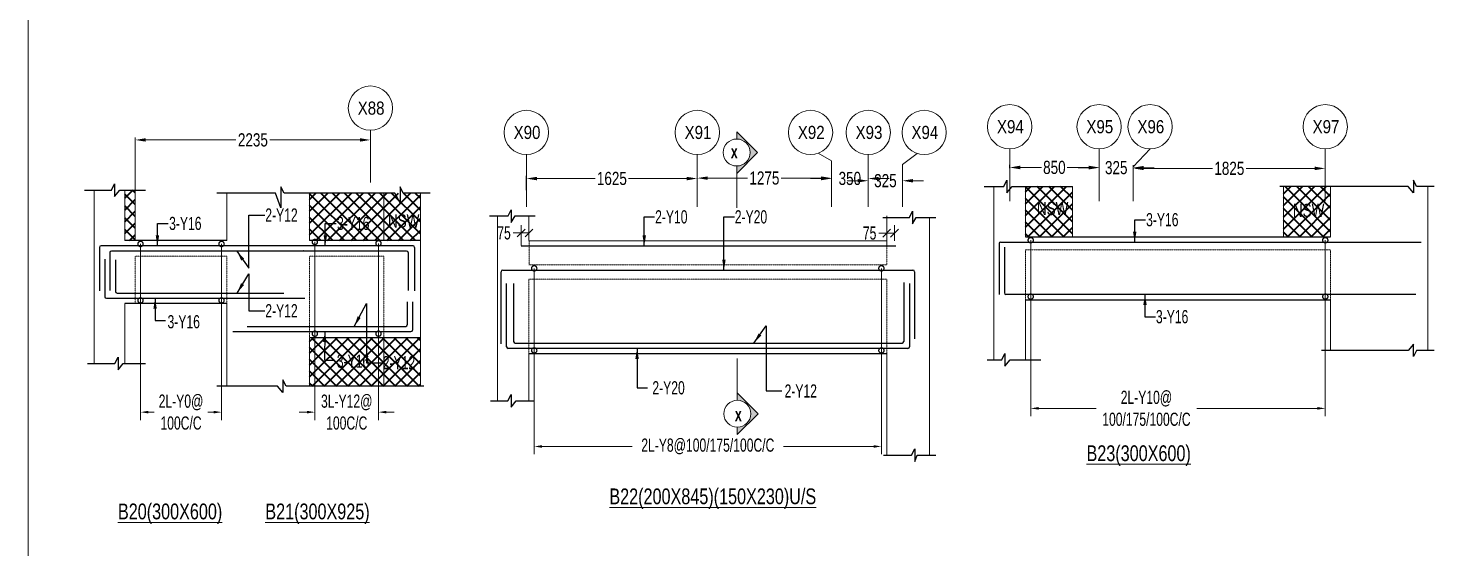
# Model space of a CAD drawing. Header units: millimetres. Extents: x -2697 to 288508, y -1308 to 60928.
# Drawn here: x -2697 to 10747, y 12821 to 17765 of the extents above; entities that cross this region are included whole.
import ezdxf
from ezdxf.enums import TextEntityAlignment as Align

# ---------------------------------------------------------------- set-up
doc = ezdxf.new("R2010")
doc.units = ezdxf.units.MM
doc.header["$LTSCALE"] = 100
for name, pattern in [('ACAD_ISO04W100', [30, 24, -3, 0, -3]), ('CONTINOUS', [0]), ('CONTINU', [0]), ('HIDDEN', [0.375, 0.25, -0.125])]:
    doc.linetypes.add(name, pattern=pattern)
doc.layers.get('Defpoints').update_dxf_attribs({"color": 1, "lineweight": 0})
for name, color, linetype in [('-S-ARROW', 253, 'Continuous'), ('-S-MISC', 8, 'Continuous'), ('-STR-BEAM', 7, 'CONTINU'), ('-STR-REINF', 3, 'Continuous'), ('-STR-TEXT', 6, 'Continuous'), ('rein', 3, 'Continuous')]:
    doc.layers.add(name, color=color, linetype=linetype)
for name, color, linetype, lineweight in [('-S-STIRUP', 11, 'Continuous', 9), ('-S-TEXT', 6, 'Continuous', 0), ('-STR-COLUMN', 5, 'HIDDEN', 13), ('-STR-RF-DIM', 252, 'CONTINOUS', 20), ('A-ANNO-GRID-LINE', 252, 'ACAD_ISO04W100', 20), ('A-ANNO-GRID-TEXT', 13, 'Continuous', 15), ('G-ANNO-SYMB', 8, 'CONTINOUS', 9), ('GRID DIM', 252, 'Continuous', 9), ('S-COL HATCH', 9, 'Continuous', 35), ('SEC TEXT', 9, 'Continuous', 18), ('SLAB LINE', 254, 'HIDDEN', 20)]:
    doc.layers.add(name, color=color, linetype=linetype, lineweight=lineweight)
doc.styles.add('BEAM-LS', font='romans.shx', dxfattribs={"width": 0.8})
doc.styles.add('Dim.s & Anno.(Misc.)', font='ARIALN.TTF')
doc.styles.add('SOBHA', font='swisscl.ttf', dxfattribs={"width": 0.9})
doc.styles.add('sobha.sed', font='swisscl.ttf')
doc.styles.add('Swis721 LtCn BT_B', font='', dxfattribs={"width": 0.9, "height": 250})
doc.styles.get('Swis721 LtCn BT_B').set_extended_font_data('Swis721 LtCn BT', bold=True)
doc.dimstyles.new('S-50', dxfattribs={"dimscale": 50, "dimtxt": 2.5, "dimasz": 2, "dimexe": 0.5, "dimexo": 0.25, "dimgap": 0.25, "dimtad": 0, "dimdec": 0, "dimrnd": 0.0005, "dimzin": 0, "dimdsep": 46, "dimtxsty": 'sobha.sed', "dimblk": 'OBLIQUE', "dimcen": 0.09, "dimclrd": 8, "dimclre": 8, "dimclrt": 6, "dimadec": 0, "dimazin": 0, "dimtfac": 1, "dimtdec": 0, "dimtofl": 0, "dimtmove": 2, "dimatfit": 3, "dimfxl": 0.18, "dimtolj": 1, "dimtzin": 0, "dimlwd": -1, "dimlwe": -1, "dimarcsym": 0})
doc.dimstyles.new('S-DIM50', dxfattribs={"dimscale": 50, "dimtxt": 2.5, "dimasz": 1.5, "dimexe": 1.5, "dimexo": 1, "dimgap": 0.5, "dimtad": 0, "dimdec": 0, "dimzin": 0, "dimdsep": 46, "dimtxsty": 'SOBHA', "dimcen": 0.09, "dimclrd": 256, "dimclre": 256, "dimclrt": 6, "dimadec": 5, "dimazin": 0, "dimtfac": 1, "dimtdec": 0, "dimtofl": 0, "dimtmove": 0, "dimatfit": 3, "dimfxl": 0.18, "dimtolj": 1, "dimtzin": 0, "dimlwd": -1, "dimlwe": -1, "dimarcsym": 0})
doc.dimstyles.new('STIRUP', dxfattribs={"dimscale": 50, "dimtxt": 2.5, "dimasz": 2.2, "dimexe": 0, "dimexo": 0, "dimgap": 0.5, "dimtad": 0, "dimdec": 0, "dimzin": 0, "dimdsep": 46, "dimtxsty": 'BEAM-LS', "dimblk": 'DOTSMALL', "dimcen": 0.09, "dimclrd": 256, "dimclre": 256, "dimclrt": 256, "dimadec": 5, "dimazin": 0, "dimtfac": 1, "dimtdec": 0, "dimtofl": 0, "dimtmove": 0, "dimatfit": 3, "dimldrblk": 'DOTSMALL', "dimfxl": 0, "dimfxlon": 1, "dimtolj": 1, "dimtzin": 0, "dimlwd": -1, "dimlwe": -1, "dimarcsym": 0})

# ---------------------------------------------------------------- blocks, each defined once
blk = doc.blocks.new('_Oblique')
at = {"color": 0, "linetype": 'ByBlock', "lineweight": -2}
blk.add_line((-0.5, -0.5), (0.5, 0.5), dxfattribs=at)
blk = doc.blocks.new('*D362')
at = {"layer": '-STR-RF-DIM', "transparency": 16777216}
for p, q in [((-1630, 15232), (-1630, 14036)), ((-860, 15187), (-860, 14036)), ((-1555, 14111), (-1501, 14111)), ((-935, 14111), (-989, 14111))]:
    blk.add_line(p, q, dxfattribs=at)
for points in [[(-1555, 14124), (-1555, 14099), (-1630, 14111)], [(-935, 14124), (-935, 14099), (-860, 14111)]]:
    blk.add_solid(points, dxfattribs=at)
at = {"layer": 'Defpoints', "color": 0, "transparency": 16777216}
for p in [(-1630, 15232, 178587), (-860, 15187, 0), (-860, 14111)]:
    blk.add_point(p, dxfattribs=at)
at = {"layer": '-STR-RF-DIM', "color": 6, "transparency": 16777216, "insert": (-1245, 14111), "char_height": 125, "attachment_point": 5, "style": 'SOBHA'}
blk.add_mtext('\\A1;2L-Y0@\\P100C/C', dxfattribs=at)
blk = doc.blocks.new('_DotSmall')
at = {"color": 0, "linetype": 'ByBlock', "const_width": 0.5}
blk.add_lwpolyline([(-0.0625, 0, 1), (0.0625, 0, 1)], format="xyb", close=True, dxfattribs=at)
blk = doc.blocks.new('*D363')
at = {"layer": '-S-STIRUP', "ltscale": 100, "transparency": 16777216}
blk.add_line((-1630, 15175), (-1630, 15712), dxfattribs=at)
at = {"layer": 'Defpoints', "color": 0, "linetype": 'CONTINU', "ltscale": 100, "transparency": 16777216}
for p in [(-1630, 15712), (-1630, 15712), (-1630, 15175)]:
    blk.add_point(p, dxfattribs=at)
at = {"layer": '-S-STIRUP', "linetype": 'CONTINU', "ltscale": 100, "transparency": 16777216, "xscale": 100, "yscale": 100, "zscale": 100}
for p, rotation in [((-1630, 15712), 90), ((-1630, 15175), 270)]:
    blk.add_blockref('_DotSmall', p, dxfattribs=dict(at, rotation=rotation))
blk = doc.blocks.new('*D364')
at = {"layer": '-S-STIRUP', "ltscale": 100, "transparency": 16777216}
blk.add_line((-860, 15175), (-860, 15712), dxfattribs=at)
at = {"layer": 'Defpoints', "color": 0, "linetype": 'CONTINU', "ltscale": 100, "transparency": 16777216}
for p in [(-860, 15712), (-860, 15712), (-860, 15175)]:
    blk.add_point(p, dxfattribs=at)
at = {"layer": '-S-STIRUP', "linetype": 'CONTINU', "ltscale": 100, "transparency": 16777216, "xscale": 100, "yscale": 100, "zscale": 100}
for p, rotation in [((-860, 15712), 90), ((-860, 15175), 270)]:
    blk.add_blockref('_DotSmall', p, dxfattribs=dict(at, rotation=rotation))
blk = doc.blocks.new('*D365')
at = {"layer": '-S-STIRUP', "ltscale": 100, "transparency": 16777216}
blk.add_line((632, 14858), (632, 15718), dxfattribs=at)
at = {"layer": 'Defpoints', "color": 0, "linetype": 'CONTINU', "ltscale": 100, "transparency": 16777216}
for p in [(632, 15718), (632, 15718), (632, 14858)]:
    blk.add_point(p, dxfattribs=at)
at = {"layer": '-S-STIRUP', "linetype": 'CONTINU', "ltscale": 100, "transparency": 16777216, "xscale": 100, "yscale": 100, "zscale": 100}
for p, rotation in [((632, 15718), 90), ((632, 14858), 270)]:
    blk.add_blockref('_DotSmall', p, dxfattribs=dict(at, rotation=rotation))
blk = doc.blocks.new('*D366')
at = {"layer": '-S-STIRUP', "ltscale": 100, "transparency": 16777216}
blk.add_line((27, 14858), (27, 15731), dxfattribs=at)
at = {"layer": 'Defpoints', "color": 0, "linetype": 'CONTINU', "ltscale": 100, "transparency": 16777216}
for p in [(27, 15731), (27, 15731), (27, 14858)]:
    blk.add_point(p, dxfattribs=at)
at = {"layer": '-S-STIRUP', "linetype": 'CONTINU', "ltscale": 100, "transparency": 16777216, "xscale": 100, "yscale": 100, "zscale": 100}
for p, rotation in [((27, 15731), 90), ((27, 14858), 270)]:
    blk.add_blockref('_DotSmall', p, dxfattribs=dict(at, rotation=rotation))
blk = doc.blocks.new('*D367')
at = {"layer": '-STR-RF-DIM', "transparency": 16777216}
for p, q in [((27, 15232), (27, 14036)), ((632, 15221), (632, 14036)), ((-48, 14111), (-123, 14111)), ((707, 14111), (782, 14111))]:
    blk.add_line(p, q, dxfattribs=at)
for points in [[(-48, 14124), (-48, 14099), (27, 14111)], [(707, 14124), (707, 14099), (632, 14111)]]:
    blk.add_solid(points, dxfattribs=at)
at = {"layer": 'Defpoints', "color": 0, "transparency": 16777216}
for p in [(27, 15232, 178587), (632, 15221, -178587), (632, 14111)]:
    blk.add_point(p, dxfattribs=at)
at = {"layer": '-STR-RF-DIM', "color": 6, "transparency": 16777216, "insert": (330, 14111), "char_height": 125, "attachment_point": 5, "style": 'SOBHA'}
blk.add_mtext('\\A1;3L-Y12@\\P100C/C', dxfattribs=at)
blk = doc.blocks.new('*D381')
at = {"layer": '-S-STIRUP', "ltscale": 100, "transparency": 16777216}
blk.add_line((5412, 14699), (5412, 15480), dxfattribs=at)
at = {"layer": 'Defpoints', "color": 0, "linetype": 'CONTINU', "ltscale": 100, "transparency": 16777216}
for p in [(5412, 15480, 0), (5412, 15480), (5412, 14699, 0)]:
    blk.add_point(p, dxfattribs=at)
at = {"layer": '-S-STIRUP', "linetype": 'CONTINU', "ltscale": 100, "transparency": 16777216, "xscale": 100, "yscale": 100, "zscale": 100}
for p, rotation in [((5412, 15480), 90), ((5412, 14699), 270)]:
    blk.add_blockref('_DotSmall', p, dxfattribs=dict(at, rotation=rotation))
blk = doc.blocks.new('*D382')
at = {"layer": '-S-STIRUP', "ltscale": 100, "transparency": 16777216}
blk.add_line((2112, 14699), (2112, 15480), dxfattribs=at)
at = {"layer": 'Defpoints', "color": 0, "linetype": 'CONTINU', "ltscale": 100, "transparency": 16777216}
for p in [(2112, 15480, 0), (2112, 15480), (2112, 14699, 0)]:
    blk.add_point(p, dxfattribs=at)
at = {"layer": '-S-STIRUP', "linetype": 'CONTINU', "ltscale": 100, "transparency": 16777216, "xscale": 100, "yscale": 100, "zscale": 100}
for p, rotation in [((2112, 15480), 90), ((2112, 14699), 270)]:
    blk.add_blockref('_DotSmall', p, dxfattribs=dict(at, rotation=rotation))
blk = doc.blocks.new('*D383')
at = {"layer": '-STR-RF-DIM', "transparency": 16777216}
for p, q in [((2112, 14699), (2112, 13710)), ((5412, 14718), (5412, 13710)), ((2187, 13785), (3043, 13785)), ((5337, 13785), (4482, 13785))]:
    blk.add_line(p, q, dxfattribs=at)
for points in [[(2187, 13797), (2187, 13772), (2112, 13785)], [(5337, 13797), (5337, 13772), (5412, 13785)]]:
    blk.add_solid(points, dxfattribs=at)
at = {"layer": 'Defpoints', "color": 0, "transparency": 16777216}
for p in [(2112, 14699, 0), (5412, 14718, 0), (2112, 13785)]:
    blk.add_point(p, dxfattribs=at)
at = {"layer": '-STR-RF-DIM', "color": 6, "transparency": 16777216, "insert": (3762, 13785), "char_height": 125, "attachment_point": 5, "style": 'SOBHA'}
blk.add_mtext('\\A1;2L-Y8@100/175/100C/C', dxfattribs=at)
blk = doc.blocks.new('*D384')
at = {"layer": '-STR-RF-DIM', "transparency": 16777216}
for p, q in [((6831, 15223), (6831, 14072)), ((9631, 15268), (9631, 14072)), ((6906, 14147), (7452, 14147)), ((9556, 14147), (8410, 14147))]:
    blk.add_line(p, q, dxfattribs=at)
for points in [[(6906, 14160), (6906, 14135), (6831, 14147)], [(9556, 14160), (9556, 14135), (9631, 14147)]]:
    blk.add_solid(points, dxfattribs=at)
at = {"layer": 'Defpoints', "color": 0, "transparency": 16777216}
for p in [(6831, 15223, 0), (9631, 15268, 178587), (6831, 14147)]:
    blk.add_point(p, dxfattribs=at)
at = {"layer": '-STR-RF-DIM', "color": 6, "transparency": 16777216, "insert": (7931, 14147), "char_height": 125, "attachment_point": 5, "style": 'SOBHA'}
blk.add_mtext('\\A1;2L-Y10@\\P100/175/100C/C', dxfattribs=at)
blk = doc.blocks.new('*D385')
at = {"layer": '-S-STIRUP', "ltscale": 100, "transparency": 16777216}
blk.add_line((9631, 15211), (9631, 15748), dxfattribs=at)
at = {"layer": 'Defpoints', "color": 0, "linetype": 'CONTINU', "ltscale": 100, "transparency": 16777216}
for p in [(9631, 15748), (9631, 15748), (9631, 15211)]:
    blk.add_point(p, dxfattribs=at)
at = {"layer": '-S-STIRUP', "linetype": 'CONTINU', "ltscale": 100, "transparency": 16777216, "xscale": 100, "yscale": 100, "zscale": 100}
for p, rotation in [((9631, 15748), 90), ((9631, 15211), 270)]:
    blk.add_blockref('_DotSmall', p, dxfattribs=dict(at, rotation=rotation))
blk = doc.blocks.new('*D386')
at = {"layer": '-S-STIRUP', "ltscale": 100, "transparency": 16777216}
blk.add_line((6831, 15211), (6831, 15748), dxfattribs=at)
at = {"layer": 'Defpoints', "color": 0, "linetype": 'CONTINU', "ltscale": 100, "transparency": 16777216}
for p in [(6831, 15748), (6831, 15748), (6831, 15211)]:
    blk.add_point(p, dxfattribs=at)
at = {"layer": '-S-STIRUP', "linetype": 'CONTINU', "ltscale": 100, "transparency": 16777216, "xscale": 100, "yscale": 100, "zscale": 100}
for p, rotation in [((6831, 15748), 90), ((6831, 15211), 270)]:
    blk.add_blockref('_DotSmall', p, dxfattribs=dict(at, rotation=rotation))
blk = doc.blocks.new('A-SYMB_Grid')
blk.add_circle((0, 0), 4.21)
at = {"style": 'Dim.s & Anno.(Misc.)'}
blk.add_attdef('GRID', text='', height=3, dxfattribs=at).set_placement((0, 0), align=Align.MIDDLE_CENTER)
blk = doc.blocks.new('*D232')
at = {"layer": 'Defpoints', "color": 0, "transparency": 16777216}
for p in [(555, 16702), (555, 16545), (-1680, 16053)]:
    blk.add_point(p, dxfattribs=at)
at = {"layer": 'GRID DIM', "transparency": 16777216}
for p, q in [((-1680, 16065), (-1680, 16727)), ((-1580, 16702), (-723, 16702)), ((455, 16702), (-402, 16702)), ((555, 16558), (555, 16727))]:
    blk.add_line(p, q, dxfattribs=at)
for points in [[(-1580, 16719), (-1580, 16686), (-1680, 16702)], [(455, 16719), (455, 16686), (555, 16702)]]:
    blk.add_solid(points, dxfattribs=at)
at = {"layer": 'GRID DIM', "color": 13, "transparency": 16777216, "insert": (-562, 16702), "char_height": 125, "attachment_point": 5, "style": 'sobha.sed'}
blk.add_mtext('\\A1;2235', dxfattribs=at)
blk = doc.blocks.new('*D238')
at = {"layer": 'Defpoints', "color": 0, "transparency": 16777216}
for p in [(3662, 16335), (2037, 16211, 0), (3662, 16211, 0)]:
    blk.add_point(p, dxfattribs=at)
at = {"layer": 'GRID DIM', "transparency": 16777216}
for p, q in [((2037, 16223), (2037, 16360)), ((2137, 16335), (2690, 16335)), ((3562, 16335), (3009, 16335)), ((3662, 16223), (3662, 16360))]:
    blk.add_line(p, q, dxfattribs=at)
for points in [[(2137, 16351), (2137, 16318), (2037, 16335)], [(3562, 16351), (3562, 16318), (3662, 16335)]]:
    blk.add_solid(points, dxfattribs=at)
at = {"layer": 'GRID DIM', "color": 13, "transparency": 16777216, "insert": (2850, 16335), "char_height": 125, "attachment_point": 5, "style": 'sobha.sed'}
blk.add_mtext('\\A1;1625', dxfattribs=at)
blk = doc.blocks.new('*D239')
at = {"layer": 'Defpoints', "color": 0, "transparency": 16777216}
for p in [(4937, 16339), (3662, 16159, 0), (4937, 16159, 0)]:
    blk.add_point(p, dxfattribs=at)
at = {"layer": 'GRID DIM', "transparency": 16777216}
for p, q in [((3662, 16171), (3662, 16364)), ((3762, 16339), (4140, 16339)), ((4837, 16339), (4459, 16339)), ((4937, 16171), (4937, 16364))]:
    blk.add_line(p, q, dxfattribs=at)
for points in [[(3762, 16355), (3762, 16322), (3662, 16339)], [(4837, 16355), (4837, 16322), (4937, 16339)]]:
    blk.add_solid(points, dxfattribs=at)
at = {"layer": 'GRID DIM', "color": 13, "transparency": 16777216, "insert": (4300, 16339), "char_height": 125, "attachment_point": 5, "style": 'sobha.sed'}
blk.add_mtext('\\A1;1275', dxfattribs=at)
blk = doc.blocks.new('*D240')
at = {"layer": 'Defpoints', "color": 0, "transparency": 16777216}
for p in [(5287, 16335), (4937, 16196), (5287, 16196, 0)]:
    blk.add_point(p, dxfattribs=at)
at = {"layer": 'GRID DIM', "transparency": 16777216}
for p, q in [((4837, 16335), (4737, 16335)), ((4937, 16209), (4937, 16360)), ((5287, 16209), (5287, 16360)), ((5387, 16335), (5487, 16335))]:
    blk.add_line(p, q, dxfattribs=at)
for points in [[(4837, 16351), (4837, 16318), (4937, 16335)], [(5387, 16351), (5387, 16318), (5287, 16335)]]:
    blk.add_solid(points, dxfattribs=at)
at = {"layer": 'GRID DIM', "color": 13, "transparency": 16777216, "insert": (5112, 16335), "char_height": 125, "attachment_point": 5, "style": 'sobha.sed'}
blk.add_mtext('\\A1;350', dxfattribs=at)
blk = doc.blocks.new('*D241')
at = {"layer": 'Defpoints', "color": 0, "transparency": 16777216}
for p in [(5612, 16314), (5287, 16234), (5612, 16201, 0)]:
    blk.add_point(p, dxfattribs=at)
at = {"layer": 'GRID DIM', "transparency": 16777216}
for p, q in [((5187, 16314), (5087, 16314)), ((5287, 16246), (5287, 16339)), ((5612, 16214), (5612, 16339)), ((5712, 16314), (5812, 16314))]:
    blk.add_line(p, q, dxfattribs=at)
for points in [[(5187, 16330), (5187, 16297), (5287, 16314)], [(5712, 16330), (5712, 16297), (5612, 16314)]]:
    blk.add_solid(points, dxfattribs=at)
at = {"layer": 'GRID DIM', "color": 13, "transparency": 16777216, "insert": (5450, 16314), "char_height": 125, "attachment_point": 5, "style": 'sobha.sed'}
blk.add_mtext('\\A1;325', dxfattribs=at)
blk = doc.blocks.new('*D242')
at = {"layer": 'Defpoints', "color": 0, "transparency": 16777216}
for p in [(6631, 16420, 0), (7481, 16440), (7481, 16420, 0)]:
    blk.add_point(p, dxfattribs=at)
at = {"layer": 'GRID DIM', "transparency": 16777216}
for p, q in [((6631, 16433), (6631, 16465)), ((6731, 16440), (6934, 16440)), ((7381, 16440), (7178, 16440)), ((7481, 16433), (7481, 16465))]:
    blk.add_line(p, q, dxfattribs=at)
for points in [[(6731, 16457), (6731, 16423), (6631, 16440)], [(7381, 16457), (7381, 16423), (7481, 16440)]]:
    blk.add_solid(points, dxfattribs=at)
at = {"layer": 'GRID DIM', "color": 13, "transparency": 16777216, "insert": (7056, 16440), "char_height": 125, "attachment_point": 5, "style": 'sobha.sed'}
blk.add_mtext('\\A1;850', dxfattribs=at)
blk = doc.blocks.new('*D243')
at = {"layer": 'Defpoints', "color": 0, "transparency": 16777216}
for p in [(7481, 16420, 0), (7806, 16438), (7806, 16420, 0)]:
    blk.add_point(p, dxfattribs=at)
at = {"layer": 'GRID DIM', "transparency": 16777216}
for p, q in [((7381, 16438), (7281, 16438)), ((7481, 16433), (7481, 16463)), ((7806, 16433), (7806, 16463)), ((7906, 16438), (8006, 16438))]:
    blk.add_line(p, q, dxfattribs=at)
for points in [[(7381, 16455), (7381, 16421), (7481, 16438)], [(7906, 16455), (7906, 16421), (7806, 16438)]]:
    blk.add_solid(points, dxfattribs=at)
at = {"layer": 'GRID DIM', "color": 13, "transparency": 16777216, "insert": (7644, 16438), "char_height": 125, "attachment_point": 5, "style": 'sobha.sed'}
blk.add_mtext('\\A1;325', dxfattribs=at)
blk = doc.blocks.new('*D244')
at = {"layer": 'Defpoints', "color": 0, "transparency": 16777216}
for p in [(7806, 16420, 0), (9631, 16431), (9631, 16420, 0)]:
    blk.add_point(p, dxfattribs=at)
at = {"layer": 'GRID DIM', "transparency": 16777216}
for p, q in [((7806, 16433), (7806, 16456)), ((7906, 16431), (8559, 16431)), ((9531, 16431), (8878, 16431)), ((9631, 16433), (9631, 16456))]:
    blk.add_line(p, q, dxfattribs=at)
for points in [[(7906, 16448), (7906, 16415), (7806, 16431)], [(9531, 16448), (9531, 16415), (9631, 16431)]]:
    blk.add_solid(points, dxfattribs=at)
at = {"layer": 'GRID DIM', "color": 13, "transparency": 16777216, "insert": (8719, 16431), "char_height": 125, "attachment_point": 5, "style": 'sobha.sed'}
blk.add_mtext('\\A1;1825', dxfattribs=at)
blk = doc.blocks.new('*D332')
at = {"layer": '-STR-RF-DIM', "transparency": 16777216}
for p, q in [((1987, 15696), (1987, 15892)), ((2062, 15746), (2062, 15892)), ((1987, 15817), (1912, 15817)), ((2062, 15817), (1987, 15817))]:
    blk.add_line(p, q, dxfattribs=at)
at = {"layer": 'Defpoints', "color": 0, "transparency": 16777216}
for p in [(1987, 15817), (2062, 15746, 0), (1987, 15696, 0)]:
    blk.add_point(p, dxfattribs=at)
at = {"layer": '-STR-RF-DIM', "transparency": 16777216, "xscale": 75, "yscale": 75, "zscale": 75, "rotation": 180}
blk.add_blockref('_Oblique', (1987, 15817), dxfattribs=at)
at = {"layer": '-STR-RF-DIM', "transparency": 16777216, "xscale": 75, "yscale": 75, "zscale": 75}
blk.add_blockref('_Oblique', (2062, 15817), dxfattribs=at)
at = {"layer": '-STR-RF-DIM', "color": 6, "transparency": 16777216, "insert": (1825, 15817), "char_height": 125, "attachment_point": 5, "style": 'SOBHA'}
blk.add_mtext('\\A1;75', dxfattribs=at)
blk = doc.blocks.new('*D333')
at = {"layer": '-STR-RF-DIM', "transparency": 16777216}
for p, q in [((5462, 15693), (5462, 15890)), ((5537, 15743), (5537, 15890)), ((5462, 15815), (5387, 15815)), ((5537, 15815), (5462, 15815))]:
    blk.add_line(p, q, dxfattribs=at)
at = {"layer": 'Defpoints', "color": 0, "transparency": 16777216}
for p in [(5462, 15815), (5537, 15743, 0), (5462, 15693, 0)]:
    blk.add_point(p, dxfattribs=at)
at = {"layer": '-STR-RF-DIM', "transparency": 16777216, "xscale": 75, "yscale": 75, "zscale": 75, "rotation": 180}
blk.add_blockref('_Oblique', (5462, 15815), dxfattribs=at)
at = {"layer": '-STR-RF-DIM', "transparency": 16777216, "xscale": 75, "yscale": 75, "zscale": 75}
blk.add_blockref('_Oblique', (5537, 15815), dxfattribs=at)
at = {"layer": '-STR-RF-DIM', "color": 6, "transparency": 16777216, "insert": (5300, 15815), "char_height": 125, "attachment_point": 5, "style": 'SOBHA'}
blk.add_mtext('\\A1;75', dxfattribs=at)
blk = doc.blocks.new('Detail View - M_Section Head - Structural Type 1-785420-STILT FLOOR FRAMING PLAN')
at = {"layer": 'G-ANNO-SYMB'}
h = blk.add_hatch(color=9, dxfattribs=at)
edge = h.paths.add_edge_path(flags=0)
edge.add_line((-8.5, 0), (-9.86, 0))
edge.add_line((-9.86, 0), (-5.99, 3.87))
edge.add_line((-5.99, 3.87), (-2.12, 0))
edge.add_line((-2.12, 0), (-3.5, 0))
edge.add_arc((-6, 0), 2.5, 360, 540)
for p, q in [((-5.99, 3.87), (-9.86, 0)), ((-5.99, 3.87), (-2.12, 0)), ((-8.5, 0), (-9.86, 0)), ((-3.5, 0), (-2.12, 0))]:
    blk.add_line(p, q, dxfattribs=at)
at = {"layer": 'G-ANNO-SYMB', "color": 5}
for p, q in [((-5.99, 3.87), (-9.86, 0)), ((-2.12, 0), (-5.99, 3.87)), ((-9.86, 0), (-8.5, 0)), ((-3.5, 0), (4.24, 0)), ((-3.5, 0), (-2.12, 0))]:
    blk.add_line(p, q, dxfattribs=at)
at = {"layer": 'G-ANNO-SYMB'}
blk.add_arc((-6, 0), 2.5, 360, 180, dxfattribs=at)
at = {"layer": 'G-ANNO-SYMB', "color": 5}
for start, end in [(360, 180), (180, 360)]:
    blk.add_arc((-6, 0), 2.5, start, end, dxfattribs=at)

msp = doc.modelspace()

# ---------------------------------------------------------------- hatches: boundary and pattern name
at = {"layer": 'S-COL HATCH'}
h = msp.add_hatch(dxfattribs=at)
h.set_pattern_fill('ANSI37', color=8, scale=25)
h.set_pattern_definition([(45, (137545.844, 2472.12), (-56.1266, 56.1266), []), (135, (137545.844, 2472.12), (-56.1266, -56.1266), [])])
h.paths.add_polyline_path([(-1680.01, 15744.9), (-1780.01, 15744.9), (-1780.01, 16223.99), (-1680.01, 16223.99)])
h = msp.add_hatch(dxfattribs=at)
h.set_pattern_fill('ANSI37', color=8, scale=25)
h.set_pattern_definition([(45, (-79414.8, -128812.99), (-56.1266, 56.1266), []), (135, (-79414.8, -128812.99), (-56.1266, -56.1266), [])])
h.paths.add_polyline_path([(-22.51, 15744.9), (1029.99, 15744.9), (1029.99, 16195.39), (-22.51, 16195.39)])
h = msp.add_hatch(dxfattribs=at)
h.set_pattern_fill('ANSI37', color=8, scale=25)
h.set_pattern_definition([(45, (-82659.94, -200191.604), (-56.1266, 56.1266), []), (135, (-82659.94, -200191.604), (-56.1266, -56.1266), [])])
h.paths.add_polyline_path([(6781.09, 16259.66), (7228.59, 16259.66), (7228.59, 15780.56), (6781.09, 15780.56)])
h.paths.add_polyline_path([(9681.09, 16259.66), (9233.59, 16259.66), (9233.59, 15780.56), (9681.09, 15780.56)])
h.paths.add_polyline_path([(9681.09, 14699.25), (9681.09, 15178.35)])
h.paths.add_polyline_path([(6781.09, 14610.16), (6781.09, 15178.35)])
h = msp.add_hatch(dxfattribs=at)
h.set_pattern_fill('ANSI37', color=8, scale=25)
h.set_pattern_definition([(45, (137545.844, 2712.12), (-56.1266, 56.1266), []), (135, (137545.844, 2712.12), (-56.1266, -56.1266), [])])
h.paths.add_polyline_path([(-1780.01, 15144.9), (-1780.01, 14573.99)])
h = msp.add_hatch(dxfattribs=at)
h.set_pattern_fill('ANSI37', color=8, scale=25)
h.set_pattern_definition([(45, (-79414.8, -128592.99), (-56.1266, 56.1266), []), (135, (-79414.8, -128592.99), (-56.1266, -56.1266), [])])
h.paths.add_polyline_path([(-22.51, 14819.9), (1029.99, 14819.9), (1029.99, 14359.25), (-22.51, 14359.25)])

# ---------------------------------------------------------------- linework, layer by layer
at = {"layer": '-S-MISC', "linetype": 'ByBlock', "ltscale": 1000, "elevation": 0}
for points in [[(-2163.82, 16223.99), (-1907.35, 16223.99), (-1876.48, 16283.65), (-1876.48, 16163.49), (-1826.63, 16223.99), (-1584.16, 16223.99)], [(10665.93, 16259.66), (10499.46, 16259.66), (10468.6, 16319.32), (10468.6, 16199.15), (10418.75, 16259.66), (9199.62, 16259.66)], [(686.63, 16195.39), (-265.53, 16195.39), (-296.4, 16255.05), (-296.4, 16054.79), (-346.25, 16195.39), (-905.9, 16195.39)], [(1123.8, 16195.39), (867.33, 16195.39), (836.47, 16255.05), (836.47, 16102.15), (786.61, 16195.39), (586.65, 16195.39)], [(1687.66, 15978.39), (1863.23, 15978.39), (1894.09, 16038.05), (1894.09, 15917.88), (1929.94, 15978.39), (2120.95, 15978.39)], [(5425.55, 15965.06), (5678.23, 15965.06), (5709.1, 16024.72), (5709.1, 15904.56), (5742.66, 15965.06), (5930.41, 15965.06)], [(10665.93, 14699.25), (10499.46, 14699.25), (10468.6, 14639.59), (10468.6, 14759.76), (10418.75, 14699.25), (9595.88, 14699.25)], [(-2132.58, 14573.99), (-1874.51, 14573.99), (-1843.64, 14633.65), (-1843.64, 14513.49), (-1793.79, 14573.99), (-1584.16, 14573.99)], [(1063.84, 14359.25), (-246.47, 14359.25), (-277.34, 14418.91), (-277.34, 14298.75), (-327.19, 14359.25), (-905.9, 14359.25)], [(1697.66, 14218.39), (1861.24, 14218.39), (1892.1, 14278.05), (1892.1, 14157.88), (1941.95, 14218.39), (2111.22, 14218.39)], [(5433.32, 13701.06), (5698.14, 13701.06), (5729.01, 13760.72), (5729.01, 13640.55), (5751.87, 13702.61), (5930.41, 13701.06)]]:
    msp.add_lwpolyline(points, dxfattribs=at)
at = {"layer": '-S-MISC', "linetype": 'ByBlock', "ltscale": 1000}
for points in [[(6387.29, 16259.66), (6574.12, 16259.66), (6604.99, 16319.32), (6604.99, 16199.15), (6654.84, 16259.66), (7228.59, 16259.66)], [(6418.52, 14610.16), (6555.05, 14610.16), (6585.92, 14669.82), (6585.92, 14549.65), (6635.77, 14610.16), (6927.25, 14610.16)]]:
    msp.add_lwpolyline(points, dxfattribs=at)
at = {"layer": '-STR-BEAM'}
for p, q in [((-810.06, 15744.9, 0), (-1780.01, 15744.9, 0)), ((2062.16, 15745.89, 0), (5462.16, 15743.39, 0)), ((6781.09, 15780.56), (9681.09, 15780.56, 0)), ((-810.06, 15144.9, 0), (-1780.01, 15144.9, 0)), ((6781.09, 15181.06), (9681.09, 15181.06, 0)), ((2062.16, 14668.39, 0), (5462.16, 14668.39, 0))]:
    msp.add_line(p, q, dxfattribs=at)
at = {"layer": '-STR-COLUMN', "linetype": 'Continuous', "ltscale": 10}
for p, q in [((-2070.01, 16223.99, 0), (-2070.01, 14573.99, 0)), ((-1780.01, 15744.9, 0), (-1780.01, 16223.99, 0)), ((-1680.01, 16223.99, 0), (-1680.01, 15744.9, 0)), ((-810.06, 16195.39, 0), (-810.06, 15744.9, 0)), ((-22.51, 16195.39, 0), (-22.51, 15744.9, 0)), ((682.49, 16195.39, 0), (682.49, 15744.9, 0)), ((1029.99, 16195.39, 0), (1029.99, 14359.25, 0)), ((6481.09, 16259.66), (6481.09, 14610.16)), ((6781.09, 16259.66), (6781.09, 15780.56)), ((7228.59, 16259.66), (7228.59, 15780.56)), ((9233.59, 16259.66), (9233.59, 15780.56)), ((9681.09, 16259.66), (9681.09, 15780.56)), ((10606.09, 16259.66), (10606.09, 14699.25, 0)), ((1762.16, 14218.39, 0), (1762.16, 15978.39, 0)), ((2062.16, 15978.39, 0), (2062.16, 15745.89, 0)), ((5462.16, 15978.39, 0), (5462.33, 15743.39, 0)), ((5868.66, 15965.06, 0), (5868.66, 13701.06, 0)), ((-1780.01, 15144.9, 0), (-1780.01, 14573.99, 0)), ((-810.06, 15144.9, 0), (-810.06, 14359.25, 0)), ((6781.09, 15181.06), (6781.09, 14610.16)), ((9681.09, 15181.06), (9681.09, 14699.25, 0)), ((9681.09, 14699.25, 0), (9681.09, 15178.35, 0)), ((-22.51, 14819.9, 0), (-22.51, 14359.25, 0)), ((682.49, 14827.4, 0), (682.49, 14359.25, 0)), ((2062.16, 14668.39, 0), (2062.16, 14218.39, 0)), ((5462.16, 14668.39, 0), (5462.16, 13701.06, 0))]:
    msp.add_line(p, q, dxfattribs=at)
at = {"layer": '-STR-REINF', "ltscale": 10}
for p, q in [((6546.09, 15730.56, 0), (10541.09, 15730.56)), ((-2020.01, 15679.9, 0), (-2020.01, 15267.43, 0)), ((-113.86, 15694.9, 0), (-2005.01, 15694.9, 0)), ((-1922.35, 15629.9, 0), (-1922.35, 15270.23, 0)), ((899.5, 15644.9, 0), (-1907.35, 15644.9, 0)), ((959.94, 15694.9, 0), (-742.78, 15694.9, 0)), ((-79.79, 15647.86, 0), (-84.48, 15647.87, 0)), ((914.5, 15629.9, 0), (914.5, 15270.23, 0)), ((974.94, 15679.9, 0), (974.94, 15267.43, 0)), ((1987.16, 15693.39, 0), (5550.12, 15693.39, 0)), ((6531.09, 15715.56), (6531.09, 15230.4)), ((6581.09, 15680.56), (6581.09, 15246.06)), ((-1970.01, 15568.66, 0), (-1970.01, 15209.9, 0)), ((-1867.67, 15560.15, 0), (-1867.67, 15259.9, 0)), ((1812.16, 15463.39, 0), (5712.16, 15463.39, 0)), ((1797.16, 14762.22, 0), (1797.16, 15448.39, 0)), ((1849.16, 14733.39, 0), (1849.16, 15335.97, 0)), ((1916.46, 15337.22, 0), (1916.46, 14783.39, 0)), ((5624.76, 15344.89, 0), (5624.76, 14783.39, 0)), ((5679, 15335.97, 0), (5679, 14733.39, 0)), ((5727.16, 15448.39, 0), (5727.16, 14809.03, 0)), ((-1955.01, 15194.9, 0), (-68.87, 15194.9, 0)), ((-1852.67, 15244.9, 0), (-268.87, 15244.9, 0)), ((10491.09, 15231.06), (6596.09, 15231.06, 0)), ((905.49, 15160.01, 0), (905.49, 14942.4, 0)), ((955.49, 15160.01, 0), (955.49, 14892.4, 0)), ((-615.07, 14927.4, 0), (890.49, 14927.4, 0)), ((-752.23, 14877.4, 0), (940.49, 14877.4, 0)), ((5664, 14718.39, 0), (1864.16, 14718.39, 0)), ((1931.46, 14768.39, 0), (5609.76, 14768.39, 0))]:
    msp.add_line(p, q, dxfattribs=at)
for centre, start, end in [((6546.09, 15715.56), 90, 180), ((-2005.01, 15679.9, 0), 90, 180), ((-1907.35, 15629.9, 0), 90, 180), ((899.5, 15629.9, 0), 0, 90), ((959.94, 15679.9, 0), 0, 90), ((-1955.01, 15209.9, 0), 180, 270), ((-1852.67, 15259.9, 0), 180, 270), ((6596.09, 15246.06), 180, 270), ((890.49, 14942.4, 0), 270, 0), ((940.49, 14892.4, 0), 270, 0)]:
    msp.add_arc(centre, 15, start, end, dxfattribs=at)
at = {"layer": '-STR-REINF', "ltscale": 10, "extrusion": (-3.51602e-09, 1.81718e-08, 1)}
msp.add_arc((1931.46, 14783.39, 0), 15, 180, 270, dxfattribs=at)
at = {"layer": '-STR-REINF', "ltscale": 10, "extrusion": (-3.51602e-09, 1.30438e-07, 1)}
msp.add_arc((5609.76, 14783.39, 0), 15, 270, 0, dxfattribs=at)
for p, q in [((1029.99, 15744.9, 0), (-22.51, 15744.9, 0)), ((1029.99, 14819.9, 0), (-22.51, 14819.9, 0))]:
    msp.add_line(p, q)
at = {"layer": 'A-ANNO-GRID-LINE', "ltscale": 40}
for p, q in [((555.02, 16794.57, 0), (555.02, 16295.73, 0)), ((2037.19, 16563.06, 0), (2037.19, 16064.22, 0)), ((3662.19, 16563.06, 0), (3662.19, 16064.22, 0)), ((4937.19, 16504.44, 0), (4809.41, 16575.44, 0)), ((5287.19, 16563.06, 0), (5287.19, 16064.22, 0)), ((5612.19, 16467.26, 0), (5752.18, 16573.71, 0)), ((6631.13, 16617.64), (6631.13, 16118.8)), ((7481.13, 16617.64), (7481.13, 16118.8)), ((7806.13, 16446.74), (7966.16, 16617.64)), ((9631.13, 16617.64), (9631.13, 16118.8)), ((4937.19, 16504.44, 0), (4937.19, 16064.22, 0)), ((5612.19, 16467.26, 0), (5612.19, 16064.22, 0)), ((7806.13, 16446.74), (7806.13, 16118.8))]:
    msp.add_line(p, q, dxfattribs=at)
at = {"layer": 'Defpoints', "color": 8}
msp.add_lwpolyline([(-2696.85, 31070.56), (32364.23, 31070.56), (32364.23, 3901.12), (-2696.85, 3901.12)], close=True, dxfattribs=at)
at = {"layer": 'Defpoints', "color": 1}
msp.add_lwpolyline([(-2696.85, 31070.56), (32364.23, 31070.56), (32364.23, 3901.12), (-2696.85, 3901.12)], close=True, dxfattribs=at)
at = {"layer": 'rein', "ltscale": 10}
for centre, start, end in [((1812.16, 15448.39, 0), 90, 180), ((5712.16, 15448.39, 0), 0, 90), ((1864.16, 14733.39, 0), 180, 270), ((5664, 14733.39, 0), 270, 0)]:
    msp.add_arc(centre, 15, start, end, dxfattribs=at)
at = {"layer": 'SLAB LINE', "color": 9, "linetype": 'HIDDEN', "ltscale": 0.1}
for p, q in [((-22.51, 16195.39, 0), (-22.51, 15744.9, 0)), ((682.49, 15744.9, 0), (-22.51, 15744.9, 0)), ((2062.39, 15745.89, 0), (2062.39, 15513.39, 0)), ((5462.38, 15743.39, 0), (5462.16, 15513.39, 0)), ((6781.09, 15655.56), (9681.09, 15655.56, 0)), ((6781.09, 15655.56), (6781.09, 15181.06)), ((9681.09, 15655.56, 0), (9681.09, 15181.06)), ((-810.06, 15594.9, 0), (-1680.01, 15594.9, 0)), ((-1680.01, 15594.9, 0), (-1680.01, 15144.9, 0)), ((-810.06, 15594.9, 0), (-810.06, 15144.9, 0)), ((-22.51, 15594.9, 0), (-22.51, 14819.9, 0)), ((682.49, 15594.9, 0), (-22.51, 15594.9, 0)), ((682.49, 15594.9, 0), (682.49, 14819.9, 0)), ((2062.16, 15513.39, 0), (5462.16, 15513.39, 0)), ((2062.16, 15378.39, 0), (5462.16, 15378.39, 0)), ((2062.16, 15378.39, 0), (2062.16, 14668.39, 0)), ((5462.16, 14668.39, 0), (5462.16, 15378.39, 0))]:
    msp.add_line(p, q, dxfattribs=at)

# ---------------------------------------------------------------- block references
at = {"layer": 'A-ANNO-GRID-TEXT'}
ref = msp.add_blockref('A-SYMB_Grid', (555.02, 17005.2, 0), dxfattribs=dict(at, xscale=-50, yscale=50, zscale=50))
ref.add_attrib('GRID', 'X88', dxfattribs={"layer": '0', "height": 125, "style": 'Dim.s & Anno.(Misc.)'}).set_placement((561.67, 17005.2, 0), align=Align.MIDDLE_CENTER)
ref = msp.add_blockref('A-SYMB_Grid', (2037.19, 16773.69, 0), dxfattribs=dict(at, xscale=-50, yscale=50, zscale=50))
ref.add_attrib('GRID', 'X90', dxfattribs={"layer": '0', "height": 125, "style": 'Dim.s & Anno.(Misc.)'}).set_placement((2043.84, 16773.69, 0), align=Align.MIDDLE_CENTER)
ref = msp.add_blockref('A-SYMB_Grid', (3662.19, 16773.69, 0), dxfattribs=dict(at, xscale=-50, yscale=50, zscale=50))
ref.add_attrib('GRID', 'X91', dxfattribs={"layer": '0', "height": 125, "style": 'Dim.s & Anno.(Misc.)'}).set_placement((3668.84, 16773.69, 0), align=Align.MIDDLE_CENTER)
ref = msp.add_blockref('A-SYMB_Grid', (4738.28, 16773.69, 0), dxfattribs=dict(at, xscale=-50, yscale=50, zscale=50))
ref.add_attrib('GRID', 'X92', dxfattribs={"layer": '0', "height": 125, "style": 'Dim.s & Anno.(Misc.)'}).set_placement((4744.93, 16773.69, 0), align=Align.MIDDLE_CENTER)
ref = msp.add_blockref('A-SYMB_Grid', (5287.19, 16773.69, 0), dxfattribs=dict(at, xscale=-50, yscale=50, zscale=50))
ref.add_attrib('GRID', 'X93', dxfattribs={"layer": '0', "height": 125, "style": 'Dim.s & Anno.(Misc.)'}).set_placement((5293.84, 16773.69, 0), align=Align.MIDDLE_CENTER)
ref = msp.add_blockref('A-SYMB_Grid', (5818.3, 16773.69, 0), dxfattribs=dict(at, xscale=-50, yscale=50, zscale=50))
ref.add_attrib('GRID', 'X94', dxfattribs={"layer": '0', "height": 125, "style": 'Dim.s & Anno.(Misc.)'}).set_placement((5824.96, 16773.69, 0), align=Align.MIDDLE_CENTER)
ref = msp.add_blockref('A-SYMB_Grid', (6631.13, 16828.27), dxfattribs=dict(at, xscale=-50, yscale=50, zscale=50))
ref.add_attrib('GRID', 'X94', dxfattribs={"layer": '0', "height": 125, "style": 'Dim.s & Anno.(Misc.)'}).set_placement((6637.78, 16828.27), align=Align.MIDDLE_CENTER)
ref = msp.add_blockref('A-SYMB_Grid', (7481.13, 16828.27), dxfattribs=dict(at, xscale=-50, yscale=50, zscale=50))
ref.add_attrib('GRID', 'X95', dxfattribs={"layer": '0', "height": 125, "style": 'Dim.s & Anno.(Misc.)'}).set_placement((7487.78, 16828.27), align=Align.MIDDLE_CENTER)
ref = msp.add_blockref('A-SYMB_Grid', (7966.16, 16828.27), dxfattribs=dict(at, xscale=-50, yscale=50, zscale=50))
ref.add_attrib('GRID', 'X96', dxfattribs={"layer": '0', "height": 125, "style": 'Dim.s & Anno.(Misc.)'}).set_placement((7972.81, 16828.27), align=Align.MIDDLE_CENTER)
ref = msp.add_blockref('A-SYMB_Grid', (9631.13, 16828.27), dxfattribs=dict(at, xscale=-50, yscale=50, zscale=50))
ref.add_attrib('GRID', 'X97', dxfattribs={"layer": '0', "height": 125, "style": 'Dim.s & Anno.(Misc.)'}).set_placement((9637.78, 16828.27), align=Align.MIDDLE_CENTER)
at = {"layer": 'G-ANNO-SYMB', "extrusion": (0, 0, -1), "yscale": 51.28199999999996, "zscale": 51.28199999999996}
for p, xscale, rotation in [((-4036.58, 16274.84, 0), -51.28199999999996, 90), ((-4042.36, 14403.56, 0), 51.28199999999996, 90.00000000000003)]:
    msp.add_blockref('Detail View - M_Section Head - Structural Type 1-785420-STILT FLOOR FRAMING PLAN', p, dxfattribs=dict(at, xscale=xscale, rotation=rotation))

# ---------------------------------------------------------------- texts
at = {"layer": '-S-TEXT', "color": 6, "style": 'sobha.sed'}
for p in [(6890.22, 15987.22, 178586.59), (9323.31, 15969.72), (721.73, 15868.41, 178586.59)]:
    msp.add_text('NSW', height=125, dxfattribs=at).set_placement(p)
at = {"layer": '-STR-TEXT', "color": 6, "char_height": 125, "style": 'SOBHA'}
for s, insert, attachment_point in [('\\A1;2-Y12', (-444.12, 15924.98, 178586.59), 7), ('\\A1;2-Y10', (3261.11, 16032.66, 0), 1), ('\\A1;2-Y20', (4018.44, 16032.66, 0), 1), ('\\A1;3-Y16', (7927.98, 16005.84, 0), 1), ('\\A1;3-Y16', (-1050.37, 15970.17, 0), 3), ('\\A1;3-Y16', (545.62, 15970.17, 0), 3), ('\\A1;2-Y12', (-444.12, 15138.91, 178586.59), 1), ('\\A1;3-Y16', (8021.39, 14955.79, 0), 7), ('\\A1;3-Y16', (-1065.61, 15034.3, 0), 3), ('\\A1;3-Y16', (543.62, 14659.3, 0), 3), ('\\A1;2-Y12', (672.93, 14644.6, 0), 1), ('\\A1;2-Y20', (3542.74, 14278.91, 0), 9), ('\\A1;2-Y12', (4799.25, 14250.03, 0), 9)]:
    msp.add_mtext(s, dxfattribs=dict(at, insert=insert, attachment_point=attachment_point))
at = {"layer": 'G-ANNO-SYMB', "color": 5, "char_height": 126.62, "width": 169.2306, "line_spacing_factor": 0.964267, "style": 'Swis721 LtCn BT_B'}
for insert, attachment_point in [((4013.24, 16653.21, 0), 2), ((4052.03, 14025.19, 0), 8)]:
    msp.add_mtext('x', dxfattribs=dict(at, insert=insert, attachment_point=attachment_point))
at = {"layer": 'SEC TEXT', "color": 1, "linetype": 'ByBlock', "style": 'sobha.sed'}
for s, rotation, p in [('%%UB23(300X600)', 0.010721, (7361.51, 13645.19, 0)), ('%%UB22(200X845)(150X230)U/S', 0.010721, (2826.37, 13234.77, 0)), ('%%UB20(300X600)', 359.989279, (-1844.66, 13091.32, -178586.59)), ('%%UB21(300X925)', 359.989279, (-443.76, 13091.32, -178586.59))]:
    msp.add_text(s, height=150, rotation=rotation, dxfattribs=at).set_placement(p)

# ---------------------------------------------------------------- dimensions: what is measured, and where the dimension line sits
at = {"layer": '-S-STIRUP', "linetype": 'CONTINU', "ltscale": 100}
for base, p1, p2, picture, middle in [((-1630.16, 15711.9, 178586.59), (-1630.16, 15175.18, 178586.59), (-1630.16, 15711.9, 178586.59), '*D363', (-1630.16, 15443.54, 178586.59)), ((-860.06, 15711.9, 0), (-860.06, 15175.18, 0), (-860.06, 15711.9, 0), '*D364', (-860.06, 15443.54, 0)), ((27.34, 15730.88, 178586.59), (27.34, 14857.68, 178586.59), (27.34, 15730.88, 178586.59), '*D366', (27.34, 15294.28, 178586.59)), ((632.49, 15718.22, 0), (632.49, 14857.68, 0), (632.49, 15718.22, 0), '*D365', (632.49, 15287.95, 0)), ((6831.09, 15747.56), (6831.09, 15211.35), (6831.09, 15747.56), '*D386', (6831.09, 15479.45)), ((9631.25, 15747.56, 178586.59), (9631.25, 15211.35, 178586.59), (9631.25, 15747.56, 178586.59), '*D385', (9631.25, 15479.45, 178586.59)), ((2112.16, 15480.39, 0), (2112.16, 14698.67, 0), (2112.16, 15480.39, 0), '*D382', (2112.16, 15089.53, 0)), ((5412.16, 15480.39, 178586.59), (5412.16, 14698.67, 178586.59), (5412.16, 15480.39, 178586.59), '*D381', (5412.16, 15089.53, 178586.59))]:
    dim = msp.add_linear_dim(base=base, p1=p1, p2=p2, angle=90, text=' ', dimstyle='STIRUP', override={"dimasz": 2}, dxfattribs=at)
    dim.commit()
    dim.dimension.update_dxf_attribs({"geometry": picture, "text_midpoint": middle})
at = {"layer": '-STR-RF-DIM'}
for base, p1, p2, picture, middle in [((1987.16, 15817.27, 0), (2062.16, 15745.89, 0), (1987.16, 15695.89, 0), '*D332', (1824.6, 15817.27, 0)), ((5462.33, 15814.77, 0), (5537.33, 15743.39, 0), (5462.33, 15693.39, 0), '*D333', (5299.78, 15814.77, 0))]:
    dim = msp.add_linear_dim(base=base, p1=p1, p2=p2, dimstyle='S-DIM50', override={"dimscale": 1, "dimtxt": 125, "dimasz": 75, "dimexe": 75, "dimexo": 0, "dimgap": 25, "dimblk1": 'Oblique', "dimblk2": 'Oblique', "dimsah": 1, "dimcen": 4.5, "dimfxl": 75}, dxfattribs=at)
    dim.commit()
    dim.dimension.update_dxf_attribs({"geometry": picture, "text_midpoint": middle})
for base, p1, p2, text, picture, middle in [((-860.06, 14111.32, 0), (-1630.16, 15232.12, 178586.59), (-860.06, 15186.9, 0), '2L-Y0@\\P100C/C', '*D362', (-1245.11, 14111.32, 0)), ((632.49, 14111.32, 178586.59), (27.34, 15232.12, 357173.18), (632.49, 15220.56, 0), '3L-Y12@\\P100C/C', '*D367', (329.92, 14111.32, 178586.59))]:
    dim = msp.add_linear_dim(base=base, p1=p1, p2=p2, text=text, dimstyle='S-DIM50', override={"dimscale": 1, "dimtxt": 125, "dimasz": 75, "dimexe": 75, "dimexo": 0, "dimgap": 25, "dimsah": 1, "dimcen": 4.5, "dimfxl": 75}, dxfattribs=at)
    dim.commit()
    dim.dimension.update_dxf_attribs({"geometry": picture, "text_midpoint": middle})
dim = msp.add_linear_dim(base=(6831.09, 14147.48, 0), p1=(9631.25, 15268.29, 178586.59), p2=(6831.09, 15223.06), angle=180, text='2L-Y10@\\P100/175/100C/C', dimstyle='S-DIM50', override={"dimscale": 1, "dimtxt": 125, "dimasz": 75, "dimexe": 75, "dimexo": 0, "dimgap": 25, "dimsah": 1, "dimcen": 4.5, "dimfxl": 75}, dxfattribs=at)
dim.commit()
dim.dimension.update_dxf_attribs({"geometry": '*D384', "text_midpoint": (7931.17, 14147.48, 0), "dimtype": 160})
dim = msp.add_linear_dim(base=(2112.16, 13784.81, 0), p1=(5412.16, 14718.39, 0), p2=(2112.16, 14698.67, 0), angle=180, text='2L-Y8@100/175/100C/C', dimstyle='S-DIM50', override={"dimscale": 1, "dimtxt": 125, "dimasz": 75, "dimexe": 75, "dimexo": 0, "dimgap": 25, "dimsah": 1, "dimcen": 4.5, "dimfxl": 75}, dxfattribs=at)
dim.commit()
dim.dimension.update_dxf_attribs({"geometry": '*D383', "text_midpoint": (3762.16, 13784.81, 0)})
at = {"layer": 'GRID DIM'}
for base, p1, p2, picture, middle in [((555.02, 16702.49, 0), (-1680.01, 16052.61, 0), (555.02, 16545.15, 0), '*D232', (-562.49, 16702.49, 0)), ((3662.19, 16334.76, 0), (2037.19, 16210.69, 0), (3662.19, 16210.69, 0), '*D238', (2849.69, 16334.76, 0)), ((4937.19, 16338.76, 0), (3662.19, 16158.66, 0), (4937.19, 16158.66, 0), '*D239', (4299.69, 16338.76, 0)), ((5287.19, 16334.76, 0), (4937.19, 16196.16, 0), (5287.19, 16196.16, 0), '*D240', (5112.19, 16334.76, 0)), ((7481.13, 16440.15, 0), (6631.13, 16420.38), (7481.13, 16420.38), '*D242', (7056.13, 16440.15, 0)), ((7806.13, 16437.85, 0), (7481.13, 16420.38), (7806.13, 16420.38), '*D243', (7643.63, 16437.85, 0)), ((9631.13, 16431.45, 0), (7806.13, 16420.38), (9631.13, 16420.38), '*D244', (8718.63, 16431.45, 0)), ((5612.19, 16313.64, 0), (5287.19, 16233.66, 0), (5612.19, 16201.12, 0), '*D241', (5449.69, 16313.64, 0))]:
    dim = msp.add_linear_dim(base=base, p1=p1, p2=p2, dimstyle='S-50', override={"dimsah": 1, "dimclrd": 256, "dimclre": 256, "dimclrt": 13, "dimtmove": 1}, dxfattribs=at)
    dim.commit()
    dim.dimension.update_dxf_attribs({"geometry": picture, "text_midpoint": middle})

# ---------------------------------------------------------------- leaders
at = {"layer": '-S-ARROW'}
for points in [[(-1469.48, 15694.9, 0), (-1469.48, 15907.67, 0), (-1366.15, 15907.67, 0)], [(126.5, 15694.9, 0), (126.5, 15907.67, 0), (229.83, 15907.67, 0)], [(3157.75, 15693.39), (3157.75, 15970.16), (3256.79, 15970.16)], [(3915.09, 15463.39), (3915.09, 15970.16), (4014.13, 15970.16)], [(-1491.63, 15194.9, 0), (-1491.63, 14982.12, 0), (-1392.59, 14982.12, 0)], [(4200.03, 14768.39, 0), (4315.51, 14932.15, 0), (4315.51, 14312.85, 0), (4466.92, 14312.85, 0)], [(123.27, 14877.4, 0), (117.6, 14607.12, 0), (216.64, 14607.12, 0)], [(3089.68, 14718.39), (3089.68, 14341.41), (3188.72, 14341.41)]]:
    msp.add_leader(points, dimstyle='S-50', override={"dimasz": 2, "dimgap": 0.1, "dimtad": 0}, dxfattribs=at)
at = {"layer": '-S-ARROW', "annotation_type": 0, "has_hookline": 1, "hookline_direction": 1}
for points, text_width in [([(-716, 15645, 178586.59), (-600.52, 15481.18, 178586.59), (-600.52, 15987.48, 178586.59), (-449.12, 15987.48, 178586.59)], 317.74), ([(7819.65, 15730.56, 0), (7819.65, 15943.34, 0), (7922.98, 15943.34, 0)], 318.41), ([(-712.23, 15244.9, 178586.59), (-600.52, 15428, 178586.59), (-600.52, 15076.41, 178586.59), (-449.12, 15076.41, 178586.59)], 317.74), ([(7917.35, 15231.06, 0), (7917.35, 15018.29, 0), (8016.39, 15018.29, 0)], 318.41), ([(401.04, 14927.4, 0), (516.52, 15145.04, 0), (516.52, 14582.1, 0), (667.93, 14582.1, 0)], 317.74)]:
    msp.add_leader(points, dimstyle='S-50', override={"dimasz": 2, "dimgap": 0.1, "dimtad": 0}, dxfattribs=dict(at, text_width=text_width))

doc.saveas('drawing.dxf')
